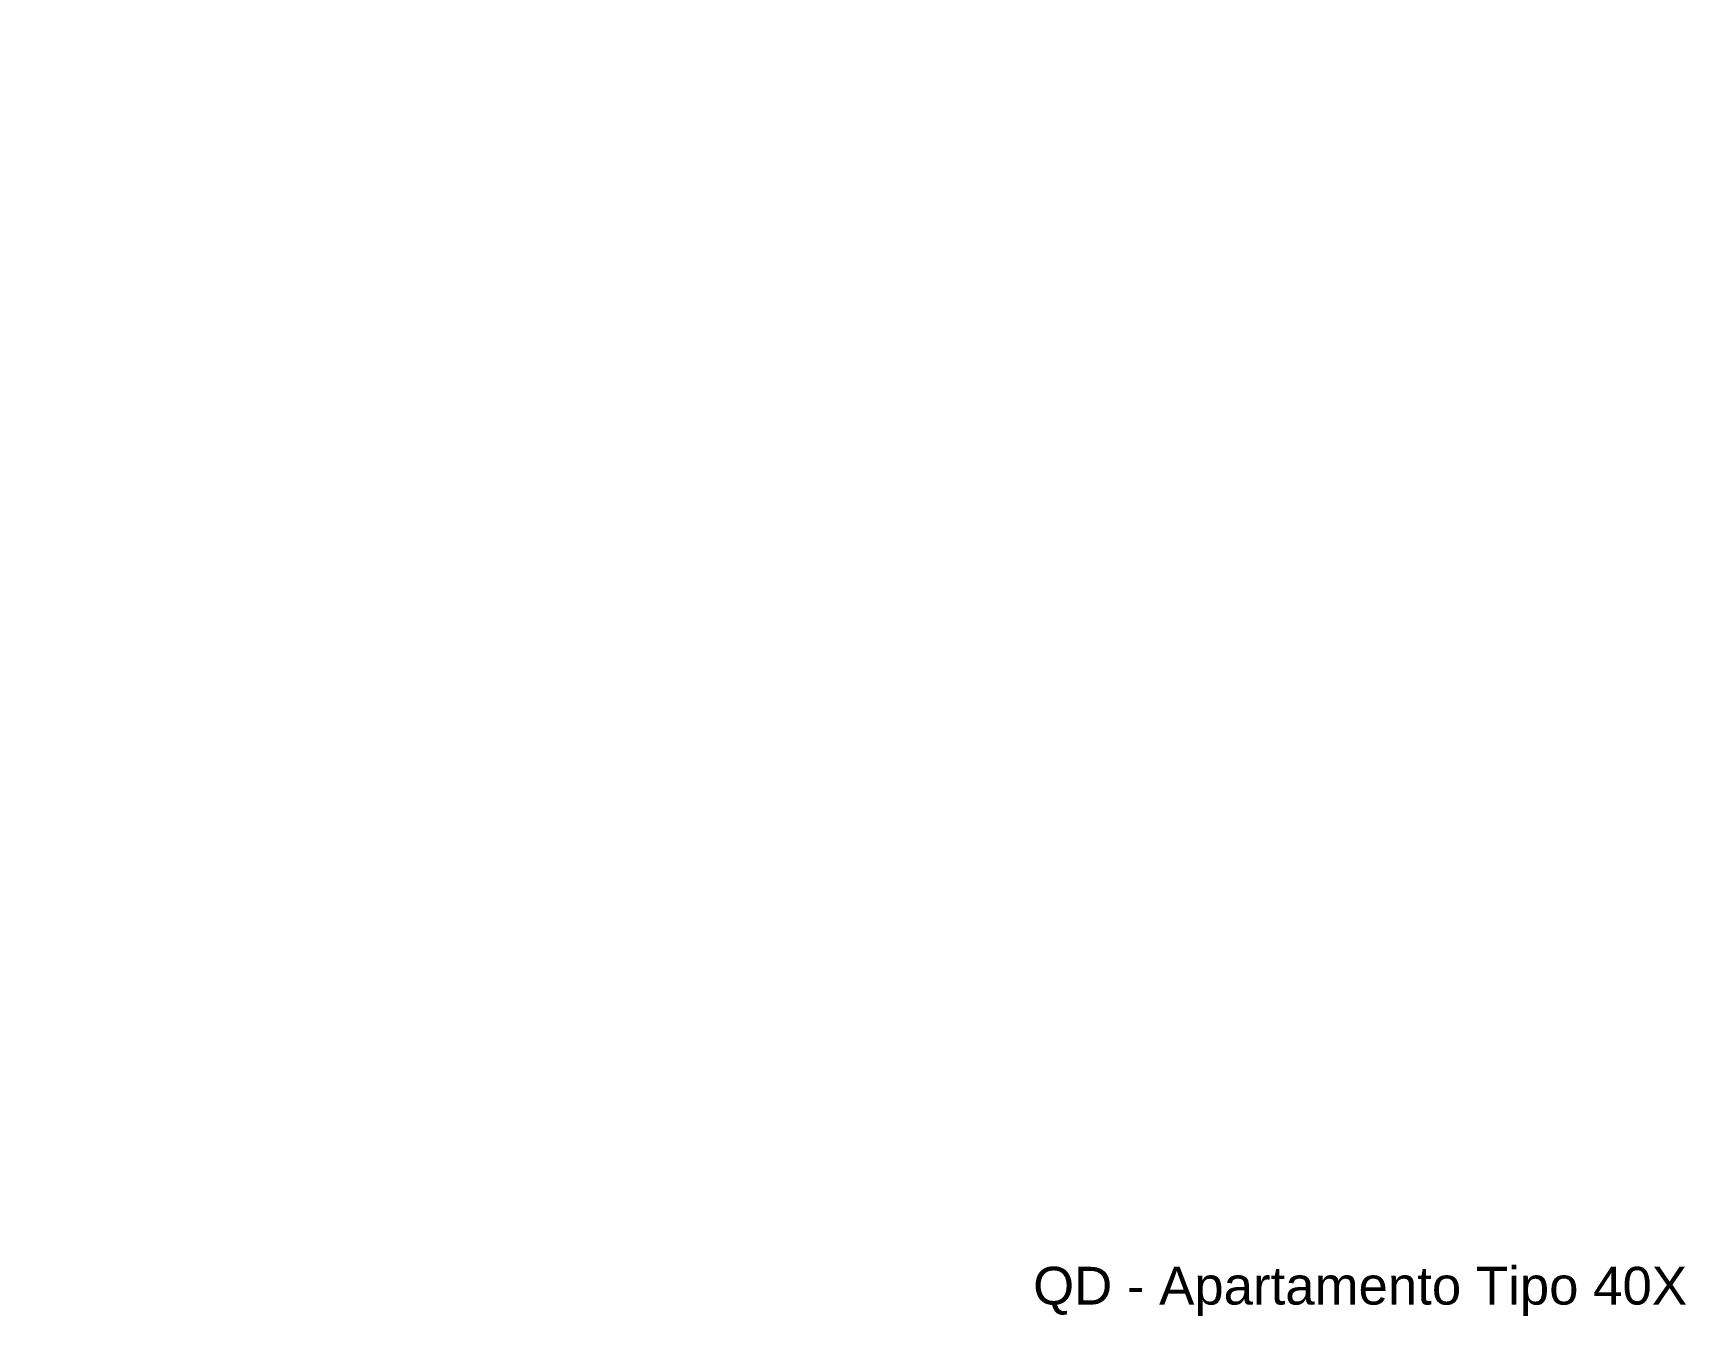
# Model space of a CAD drawing. Header units: millimetres. Extents: x 40 to 176, y -32 to 59.
# Drawn here: x 71.56 to 88.58, y 14.45 to 27.66 of the extents above; entities that cross this region are included whole.
import ezdxf

# ---------------------------------------------------------------- set-up
doc = ezdxf.new("R2010")
doc.units = ezdxf.units.MM
doc.layers.add('11 - Quadro de cargas', color=7, linetype='Continuous', lineweight=30)
doc.layers.add('9 - Pontos de Tomadas', color=240, linetype='Continuous')
doc.styles.add('Arial0', font='arial.ttf', dxfattribs={"height": 3.14658})
pattern_1 = [(0, (0, 0), (0, 6.985), [5.08, -1.905]), (90, (0, 0), (-6.985, 4e-16), [5.08, -1.905])]

msp = doc.modelspace()

# ---------------------------------------------------------------- hatches: boundary and pattern name
at = {"layer": '9 - Pontos de Tomadas'}
h = msp.add_hatch(dxfattribs=at)
h.set_pattern_fill('ANGLE', color=256)
h.set_pattern_definition(pattern_1)
h.paths.add_polyline_path([(73.379, 27.653, 0.577564), (73.362, 27.653), (73.299, 27.543, 0.577243), (73.307, 27.528), (73.434, 27.528, 0.577243), (73.443, 27.543)])
h = msp.add_hatch(dxfattribs=at)
h.set_pattern_fill('ANGLE', color=256)
h.set_pattern_definition(pattern_1)
h.paths.add_polyline_path([(73.379, 27.653, 0.577564), (73.362, 27.653), (73.299, 27.543, 0.577243), (73.307, 27.528), (73.434, 27.528, 0.577243), (73.443, 27.543)])
h = msp.add_hatch(dxfattribs=at)
h.set_pattern_fill('ANGLE', color=256)
h.set_pattern_definition(pattern_1)
h.paths.add_polyline_path([(73.379, 27.653, 0.577564), (73.362, 27.653), (73.299, 27.543, 0.577243), (73.307, 27.528), (73.434, 27.528, 0.577243), (73.443, 27.543)])
h = msp.add_hatch(dxfattribs=at)
h.set_pattern_fill('ANGLE', color=256)
h.set_pattern_definition(pattern_1)
h.paths.add_polyline_path([(79.929, 24.753, 0.577564), (79.912, 24.753), (79.849, 24.643, 0.577243), (79.857, 24.628), (79.984, 24.628, 0.577243), (79.993, 24.643)])
h = msp.add_hatch(dxfattribs=at)
h.set_pattern_fill('ANGLE', color=256)
h.set_pattern_definition(pattern_1)
h.paths.add_polyline_path([(79.929, 24.753, 0.577564), (79.912, 24.753), (79.849, 24.643, 0.577243), (79.857, 24.628), (79.984, 24.628, 0.577243), (79.993, 24.643)])
h = msp.add_hatch(dxfattribs=at)
h.set_pattern_fill('ANGLE', color=256)
h.set_pattern_definition(pattern_1)
h.paths.add_polyline_path([(79.929, 24.753, 0.577564), (79.912, 24.753), (79.849, 24.643, 0.577243), (79.857, 24.628), (79.984, 24.628, 0.577243), (79.993, 24.643)])
h = msp.add_hatch(dxfattribs=at)
h.set_pattern_fill('ANGLE', color=256)
h.set_pattern_definition(pattern_1)
h.paths.add_polyline_path([(78.453, 24.219, 1), (78.497, 24.219, 1)])
h = msp.add_hatch(dxfattribs=at)
h.set_pattern_fill('ANGLE', color=256)
h.set_pattern_definition(pattern_1)
h.paths.add_polyline_path([(78.497, 24.219, 1), (78.453, 24.219, 1)])
h = msp.add_hatch(dxfattribs=at)
h.set_pattern_fill('ANGLE', color=256)
h.set_pattern_definition(pattern_1)
h.paths.add_polyline_path([(78.497, 24.219, 1), (78.453, 24.219, 1)])
h = msp.add_hatch(dxfattribs=at)
h.set_pattern_fill('ANGLE', color=256)
h.set_pattern_definition(pattern_1)
h.paths.add_polyline_path([(80.044, 22.53, 1), (80.088, 22.53, 1)])
h = msp.add_hatch(dxfattribs=at)
h.set_pattern_fill('ANGLE', color=256)
h.set_pattern_definition(pattern_1)
h.paths.add_polyline_path([(80.044, 22.53, 1), (80.088, 22.53, 1)])
h = msp.add_hatch(dxfattribs=at)
h.set_pattern_fill('ANGLE', color=256)
h.set_pattern_definition(pattern_1)
h.paths.add_polyline_path([(80.044, 22.53, 1), (80.088, 22.53, 1)])
h = msp.add_hatch(dxfattribs=at)
h.set_pattern_fill('ANGLE', color=256)
h.set_pattern_definition([(0, (1.469, -5.051), (0, 6.985), [5.08, -1.905]), (90, (1.469, -5.051), (-6.985, 4e-16), [5.08, -1.905])])
h.paths.add_polyline_path([(71.606, 22.018, -0.080589), (71.607, 22.021, 0.022454), (71.607, 22.023, 1), (71.563, 22.023, 0.890305)])
h = msp.add_hatch(dxfattribs=at)
h.set_pattern_fill('ANGLE', color=256)
h.set_pattern_definition([(0, (1.479, -5), (0, 6.985), [5.08, -1.905]), (90, (1.479, -5), (-6.985, 4e-16), [5.08, -1.905])])
h.paths.add_polyline_path([(71.616, 22.069, -0.080589), (71.617, 22.072, 0.022454), (71.617, 22.074, 1), (71.573, 22.074, 0.890305)])
h = msp.add_hatch(dxfattribs=at)
h.set_pattern_fill('ANGLE', color=256)
h.set_pattern_definition(pattern_1)
h.paths.add_polyline_path([(73.379, 16.653, 0.577564), (73.362, 16.653), (73.299, 16.543, 0.577243), (73.307, 16.528), (73.434, 16.528, 0.577243), (73.443, 16.543)])

# ---------------------------------------------------------------- texts
at = {"layer": '11 - Quadro de cargas', "color": 6, "style": 'Arial0'}
msp.add_text('QD - Apartamento Tipo 40X', height=0.38883, dxfattribs=at).set_placement((81.858, 14.564))

doc.saveas('drawing.dxf')
